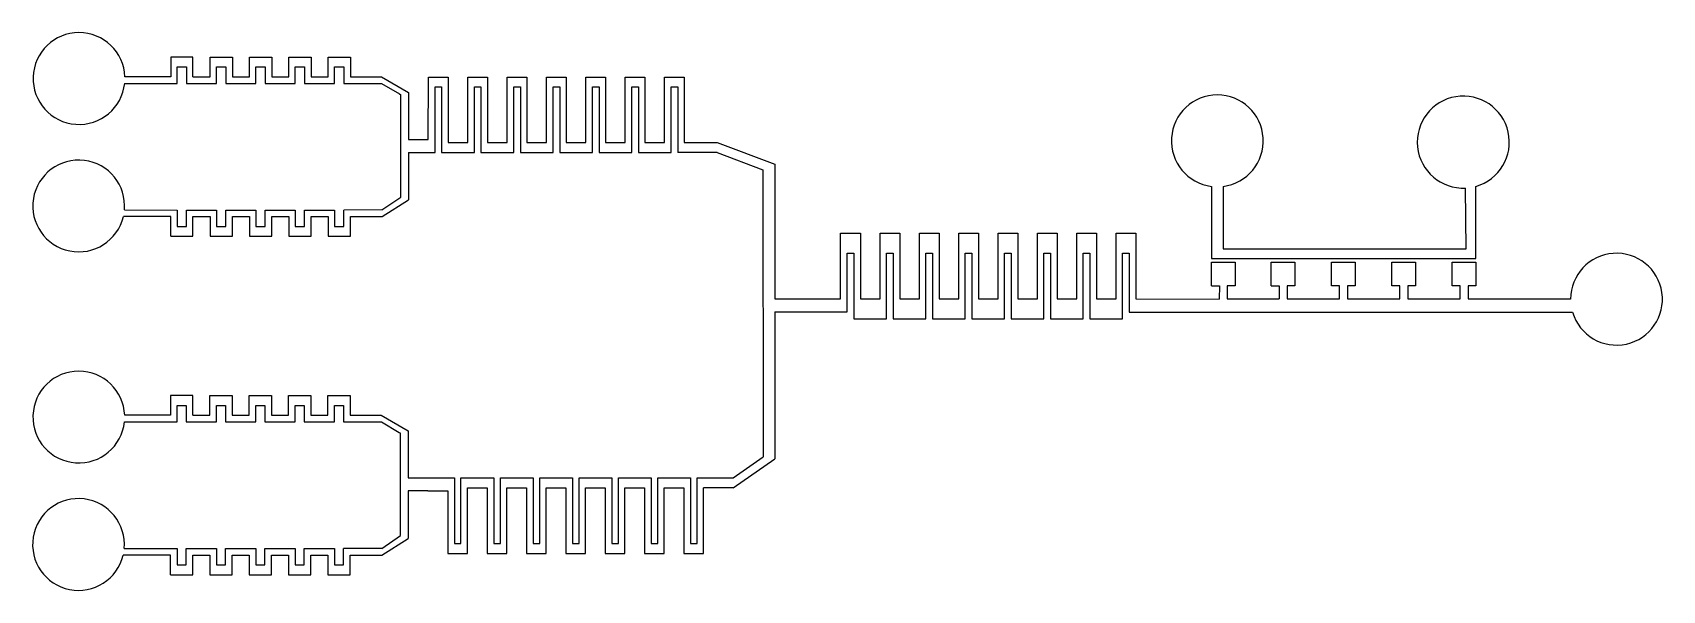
# Model space of a CAD drawing. Header units: millimetres. Extents: x 2670.2 to 2695, y 1771.4 to 1779.9.
import ezdxf

# ---------------------------------------------------------------- set-up
doc = ezdxf.new("R2010")
doc.units = ezdxf.units.MM

msp = doc.modelspace()

# ---------------------------------------------------------------- linework, layer by layer
for p, q in [((2672.63, 1779.5), (2672.29, 1779.5)), ((2672.29, 1779.5), (2672.29, 1779.2)), ((2672.39, 1779.1), (2672.39, 1779.35)), ((2672.39, 1779.35), (2672.53, 1779.35)), ((2672.53, 1779.35), (2672.53, 1779.1)), ((2672.63, 1779.2), (2672.63, 1779.5)), ((2672.89, 1779.2), (2672.89, 1779.5)), ((2672.89, 1779.5), (2673.23, 1779.5)), ((2672.99, 1779.1), (2672.99, 1779.35)), ((2672.99, 1779.35), (2673.13, 1779.35)), ((2673.13, 1779.35), (2673.13, 1779.1)), ((2673.23, 1779.5), (2673.23, 1779.2)), ((2673.49, 1779.2), (2673.49, 1779.5)), ((2673.49, 1779.5), (2673.83, 1779.5)), ((2673.59, 1779.1), (2673.59, 1779.35)), ((2673.59, 1779.35), (2673.73, 1779.35)), ((2673.73, 1779.35), (2673.73, 1779.1)), ((2673.83, 1779.5), (2673.83, 1779.2)), ((2674.09, 1779.2), (2674.09, 1779.5)), ((2674.09, 1779.5), (2674.43, 1779.5)), ((2674.19, 1779.1), (2674.19, 1779.35)), ((2674.19, 1779.35), (2674.33, 1779.35)), ((2674.33, 1779.35), (2674.33, 1779.1)), ((2674.43, 1779.5), (2674.43, 1779.2)), ((2674.69, 1779.2), (2674.69, 1779.5)), ((2674.69, 1779.5), (2675.03, 1779.5)), ((2674.79, 1779.1), (2674.79, 1779.35)), ((2674.79, 1779.35), (2674.93, 1779.35)), ((2674.93, 1779.35), (2674.93, 1779.1)), ((2675.03, 1779.5), (2675.03, 1779.2)), ((2671.588, 1779.1), (2672.39, 1779.1)), ((2671.588, 1779.1), (2671.588, 1779.1)), ((2671.592, 1779.2), (2671.591, 1779.2)), ((2672.29, 1779.2), (2671.592, 1779.2)), ((2672.53, 1779.1), (2672.99, 1779.1)), ((2672.63, 1779.2), (2672.89, 1779.2)), ((2673.13, 1779.1), (2673.59, 1779.1)), ((2673.23, 1779.2), (2673.49, 1779.2)), ((2673.73, 1779.1), (2674.19, 1779.1)), ((2673.83, 1779.2), (2674.09, 1779.2)), ((2674.33, 1779.1), (2674.79, 1779.1)), ((2674.43, 1779.2), (2674.69, 1779.2)), ((2674.93, 1779.1), (2675.507, 1779.1)), ((2675.03, 1779.2), (2675.505, 1779.2)), ((2675.505, 1779.2), (2675.915, 1778.961)), ((2675.507, 1779.1), (2675.777, 1778.939)), ((2676.215, 1778.246), (2676.222, 1779.196)), ((2676.222, 1779.196), (2676.522, 1779.196)), ((2676.522, 1779.196), (2676.522, 1778.196)), ((2676.822, 1778.196), (2676.822, 1779.196)), ((2676.822, 1779.196), (2677.122, 1779.196)), ((2677.122, 1779.196), (2677.122, 1778.196)), ((2677.422, 1778.196), (2677.422, 1779.196)), ((2677.422, 1779.196), (2677.722, 1779.196)), ((2677.722, 1779.196), (2677.722, 1778.196)), ((2678.022, 1778.196), (2678.022, 1779.196)), ((2678.022, 1779.196), (2678.322, 1779.196)), ((2678.322, 1779.196), (2678.322, 1778.196)), ((2678.622, 1778.196), (2678.622, 1779.196)), ((2678.622, 1779.196), (2678.922, 1779.196)), ((2678.922, 1779.196), (2678.922, 1778.196)), ((2679.222, 1778.196), (2679.222, 1779.196)), ((2679.222, 1779.196), (2679.522, 1779.196)), ((2679.522, 1779.196), (2679.522, 1778.196)), ((2679.822, 1778.196), (2679.822, 1779.196)), ((2679.822, 1779.196), (2680.122, 1779.196)), ((2680.122, 1779.196), (2680.122, 1778.196)), ((2675.777, 1778.939), (2675.799, 1778.926)), ((2675.799, 1778.885), (2675.799, 1778.926)), ((2675.799, 1777.366), (2675.799, 1778.885)), ((2675.915, 1778.961), (2675.915, 1778.246)), ((2676.322, 1778.046), (2676.322, 1779.046)), ((2676.322, 1779.046), (2676.422, 1779.046)), ((2676.422, 1779.046), (2676.422, 1778.046)), ((2676.922, 1778.046), (2676.922, 1779.046)), ((2676.922, 1779.046), (2677.022, 1779.046)), ((2677.022, 1779.046), (2677.022, 1778.046)), ((2677.522, 1778.046), (2677.522, 1779.046)), ((2677.522, 1779.046), (2677.622, 1779.046)), ((2677.622, 1779.046), (2677.622, 1778.046)), ((2678.122, 1778.046), (2678.122, 1779.046)), ((2678.122, 1779.046), (2678.222, 1779.046)), ((2678.222, 1779.046), (2678.222, 1778.046)), ((2678.722, 1778.046), (2678.722, 1779.046)), ((2678.722, 1779.046), (2678.822, 1779.046)), ((2678.822, 1779.046), (2678.822, 1778.046)), ((2679.322, 1778.046), (2679.322, 1779.046)), ((2679.322, 1779.046), (2679.422, 1779.046)), ((2679.422, 1779.046), (2679.422, 1778.046)), ((2679.922, 1778.046), (2679.922, 1779.046)), ((2679.922, 1779.046), (2680.022, 1779.046)), ((2680.022, 1779.046), (2680.022, 1778.046)), ((2675.915, 1778.246), (2676.215, 1778.246)), ((2676.522, 1778.196), (2676.822, 1778.196)), ((2677.122, 1778.196), (2677.422, 1778.196)), ((2677.722, 1778.196), (2678.022, 1778.196)), ((2678.322, 1778.196), (2678.622, 1778.196)), ((2678.922, 1778.196), (2679.222, 1778.196)), ((2679.522, 1778.196), (2679.822, 1778.196)), ((2680.122, 1778.196), (2680.622, 1778.196)), ((2680.622, 1778.196), (2681.502, 1777.866)), ((2675.915, 1778.046), (2675.915, 1777.331)), ((2675.915, 1778.046), (2676.322, 1778.046)), ((2676.422, 1778.046), (2676.922, 1778.046)), ((2677.022, 1778.046), (2677.522, 1778.046)), ((2677.622, 1778.046), (2678.122, 1778.046)), ((2678.222, 1778.046), (2678.722, 1778.046)), ((2678.822, 1778.046), (2679.322, 1778.046)), ((2679.422, 1778.046), (2679.922, 1778.046)), ((2680.622, 1778.046), (2680.022, 1778.046)), ((2680.622, 1778.046), (2681.322, 1777.78)), ((2681.502, 1777.866), (2681.502, 1775.816)), ((2681.322, 1777.78), (2681.327, 1773.584)), ((2675.511, 1777.171), (2675.799, 1777.366)), ((2688.163, 1777.528), (2688.163, 1776.428)), ((2688.34, 1777.528), (2688.34, 1776.578)), ((2692.047, 1776.578), (2692.037, 1777.502)), ((2692.194, 1776.428), (2692.194, 1777.528)), ((2671.584, 1777.169), (2672.39, 1777.168)), ((2671.584, 1777.169), (2671.584, 1777.169)), ((2671.584, 1777.169), (2671.585, 1777.169)), ((2672.39, 1777.168), (2672.39, 1776.918)), ((2672.53, 1776.918), (2672.53, 1777.168)), ((2672.53, 1777.168), (2672.99, 1777.168)), ((2672.99, 1777.168), (2672.99, 1776.918)), ((2673.13, 1776.918), (2673.13, 1777.168)), ((2673.13, 1777.168), (2673.59, 1777.168)), ((2673.59, 1777.168), (2673.59, 1776.918)), ((2673.73, 1776.918), (2673.73, 1777.168)), ((2673.73, 1777.168), (2674.19, 1777.168)), ((2674.19, 1777.168), (2674.19, 1776.918)), ((2674.33, 1776.918), (2674.33, 1777.168)), ((2674.33, 1777.168), (2674.79, 1777.168)), ((2674.79, 1777.168), (2674.79, 1776.918)), ((2675.511, 1777.171), (2674.93, 1777.168)), ((2674.93, 1776.918), (2674.93, 1777.168)), ((2675.514, 1777.068), (2675.915, 1777.321)), ((2675.915, 1777.331), (2675.915, 1777.321)), ((2672.29, 1777.068), (2671.568, 1777.068)), ((2672.29, 1776.768), (2672.29, 1777.068)), ((2672.39, 1776.918), (2672.53, 1776.918)), ((2672.63, 1776.768), (2672.63, 1777.068)), ((2672.63, 1777.068), (2672.89, 1777.068)), ((2672.89, 1777.068), (2672.89, 1776.768)), ((2672.99, 1776.918), (2673.13, 1776.918)), ((2673.23, 1776.768), (2673.23, 1777.068)), ((2673.23, 1777.068), (2673.49, 1777.068)), ((2673.49, 1777.068), (2673.49, 1776.768)), ((2673.59, 1776.918), (2673.73, 1776.918)), ((2673.83, 1776.768), (2673.83, 1777.068)), ((2673.83, 1777.068), (2674.09, 1777.068)), ((2674.09, 1777.068), (2674.09, 1776.768)), ((2674.19, 1776.918), (2674.33, 1776.918)), ((2674.43, 1776.768), (2674.43, 1777.068)), ((2674.43, 1777.068), (2674.69, 1777.068)), ((2674.69, 1777.068), (2674.69, 1776.768)), ((2674.79, 1776.918), (2674.93, 1776.918)), ((2675.03, 1776.768), (2675.03, 1777.068)), ((2675.03, 1777.068), (2675.514, 1777.068)), ((2672.29, 1776.768), (2672.63, 1776.768)), ((2672.89, 1776.768), (2673.23, 1776.768)), ((2673.49, 1776.768), (2673.83, 1776.768)), ((2674.09, 1776.768), (2674.43, 1776.768)), ((2674.69, 1776.768), (2675.03, 1776.768)), ((2682.507, 1775.815), (2682.507, 1776.815)), ((2682.507, 1776.815), (2682.807, 1776.815)), ((2682.807, 1776.815), (2682.807, 1775.815)), ((2683.107, 1775.815), (2683.107, 1776.815)), ((2683.107, 1776.815), (2683.407, 1776.815)), ((2683.407, 1776.815), (2683.407, 1775.815)), ((2683.707, 1775.815), (2683.707, 1776.815)), ((2683.707, 1776.815), (2684.007, 1776.815)), ((2684.007, 1776.815), (2684.007, 1775.815)), ((2684.307, 1775.815), (2684.307, 1776.815)), ((2684.307, 1776.815), (2684.607, 1776.815)), ((2684.607, 1776.815), (2684.607, 1775.815)), ((2684.907, 1775.815), (2684.907, 1776.815)), ((2684.907, 1776.815), (2685.207, 1776.815)), ((2685.207, 1776.815), (2685.207, 1775.815)), ((2685.507, 1775.815), (2685.507, 1776.815)), ((2685.507, 1776.815), (2685.807, 1776.815)), ((2685.807, 1776.815), (2685.807, 1775.815)), ((2686.107, 1775.815), (2686.107, 1776.815)), ((2686.107, 1776.815), (2686.407, 1776.815)), ((2686.407, 1776.815), (2686.407, 1775.815)), ((2686.707, 1775.815), (2686.707, 1776.815)), ((2686.707, 1776.815), (2687.007, 1776.815)), ((2687.007, 1776.815), (2687.007, 1775.815)), ((2682.607, 1776.508), (2682.707, 1776.508)), ((2682.607, 1775.616), (2682.607, 1776.508)), ((2682.707, 1776.508), (2682.707, 1775.508)), ((2683.207, 1775.508), (2683.207, 1776.508)), ((2683.207, 1776.508), (2683.307, 1776.508)), ((2683.307, 1776.508), (2683.307, 1775.508)), ((2683.807, 1775.508), (2683.807, 1776.508)), ((2683.807, 1776.508), (2683.907, 1776.508)), ((2683.907, 1776.508), (2683.907, 1775.508)), ((2684.407, 1775.508), (2684.407, 1776.508)), ((2684.407, 1776.508), (2684.507, 1776.508)), ((2684.507, 1776.508), (2684.507, 1775.508)), ((2685.007, 1775.508), (2685.007, 1776.508)), ((2685.007, 1776.508), (2685.107, 1776.508)), ((2685.107, 1776.508), (2685.107, 1775.508)), ((2685.607, 1775.508), (2685.607, 1776.508)), ((2685.607, 1776.508), (2685.707, 1776.508)), ((2685.707, 1776.508), (2685.707, 1775.508)), ((2686.207, 1775.508), (2686.207, 1776.508)), ((2686.207, 1776.508), (2686.307, 1776.508)), ((2686.307, 1776.508), (2686.307, 1775.508)), ((2686.807, 1775.508), (2686.807, 1776.508)), ((2686.807, 1776.508), (2686.907, 1776.508)), ((2686.907, 1776.508), (2686.907, 1775.608)), ((2688.163, 1776.428), (2692.194, 1776.428)), ((2688.163, 1776.011), (2688.163, 1776.371)), ((2688.163, 1776.371), (2688.523, 1776.371)), ((2688.34, 1776.578), (2692.047, 1776.578)), ((2688.523, 1776.371), (2688.523, 1776.011)), ((2689.074, 1776.011), (2689.074, 1776.371)), ((2689.074, 1776.371), (2689.434, 1776.371)), ((2689.434, 1776.371), (2689.434, 1776.011)), ((2689.994, 1776.011), (2689.994, 1776.371)), ((2689.994, 1776.371), (2690.354, 1776.371)), ((2690.354, 1776.371), (2690.354, 1776.011)), ((2690.914, 1776.011), (2690.914, 1776.371)), ((2690.914, 1776.371), (2691.274, 1776.371)), ((2691.274, 1776.371), (2691.274, 1776.011)), ((2691.834, 1776.011), (2691.834, 1776.371)), ((2691.834, 1776.371), (2692.194, 1776.371)), ((2692.194, 1776.371), (2692.194, 1776.011)), ((2688.163, 1776.011), (2688.283, 1776.011)), ((2688.283, 1776.011), (2688.279, 1775.809)), ((2688.523, 1776.011), (2688.403, 1776.011)), ((2688.403, 1776.011), (2688.403, 1775.811)), ((2689.074, 1776.011), (2689.194, 1776.011)), ((2689.194, 1776.011), (2689.194, 1775.811)), ((2689.434, 1776.011), (2689.314, 1776.011)), ((2689.314, 1776.011), (2689.314, 1775.811)), ((2690.114, 1776.011), (2689.994, 1776.011)), ((2690.114, 1775.811), (2690.114, 1776.011)), ((2690.354, 1776.011), (2690.234, 1776.011)), ((2690.234, 1776.011), (2690.234, 1775.811)), ((2691.034, 1776.011), (2690.914, 1776.011)), ((2691.034, 1775.811), (2691.034, 1776.011)), ((2691.274, 1776.011), (2691.154, 1776.011)), ((2691.154, 1776.011), (2691.154, 1775.811)), ((2691.954, 1776.011), (2691.834, 1776.011)), ((2691.954, 1775.811), (2691.954, 1776.011)), ((2692.194, 1776.011), (2692.074, 1776.011)), ((2692.074, 1776.011), (2692.074, 1775.811)), ((2681.502, 1775.816), (2682.507, 1775.815)), ((2681.502, 1775.616), (2681.502, 1773.634)), ((2681.502, 1775.616), (2682.607, 1775.616)), ((2682.807, 1775.815), (2683.107, 1775.815)), ((2683.407, 1775.815), (2683.707, 1775.815)), ((2684.007, 1775.815), (2684.307, 1775.815)), ((2684.607, 1775.815), (2684.907, 1775.815)), ((2685.207, 1775.815), (2685.507, 1775.815)), ((2685.807, 1775.815), (2686.107, 1775.815)), ((2686.407, 1775.815), (2686.707, 1775.815)), ((2687.007, 1775.815), (2688.279, 1775.809)), ((2688.403, 1775.811), (2689.194, 1775.811)), ((2689.314, 1775.811), (2690.114, 1775.811)), ((2690.234, 1775.811), (2691.034, 1775.811)), ((2691.154, 1775.811), (2691.954, 1775.811)), ((2692.074, 1775.811), (2693.639, 1775.811)), ((2682.707, 1775.508), (2683.207, 1775.508)), ((2683.307, 1775.508), (2683.807, 1775.508)), ((2683.907, 1775.508), (2684.407, 1775.508)), ((2684.507, 1775.508), (2685.007, 1775.508)), ((2685.107, 1775.508), (2685.607, 1775.508)), ((2685.707, 1775.508), (2686.207, 1775.508)), ((2686.307, 1775.508), (2686.807, 1775.508)), ((2686.907, 1775.608), (2693.668, 1775.608)), ((2672.627, 1774.337), (2672.287, 1774.337)), ((2672.287, 1774.337), (2672.287, 1774.037)), ((2672.387, 1773.937), (2672.387, 1774.187)), ((2672.387, 1774.187), (2672.527, 1774.187)), ((2672.527, 1774.187), (2672.527, 1773.937)), ((2672.627, 1774.037), (2672.627, 1774.337)), ((2672.887, 1774.037), (2672.887, 1774.337)), ((2672.887, 1774.337), (2673.227, 1774.337)), ((2672.987, 1773.937), (2672.987, 1774.187)), ((2672.987, 1774.187), (2673.127, 1774.187)), ((2673.127, 1774.187), (2673.127, 1773.937)), ((2673.227, 1774.337), (2673.227, 1774.037)), ((2673.487, 1774.037), (2673.487, 1774.337)), ((2673.487, 1774.337), (2673.827, 1774.337)), ((2673.587, 1773.937), (2673.587, 1774.187)), ((2673.587, 1774.187), (2673.727, 1774.187)), ((2673.727, 1774.187), (2673.727, 1773.937)), ((2673.827, 1774.337), (2673.827, 1774.037)), ((2674.087, 1774.037), (2674.087, 1774.337)), ((2674.087, 1774.337), (2674.427, 1774.337)), ((2674.187, 1773.937), (2674.187, 1774.187)), ((2674.187, 1774.187), (2674.327, 1774.187)), ((2674.327, 1774.187), (2674.327, 1773.937)), ((2674.427, 1774.337), (2674.427, 1774.037)), ((2674.687, 1774.037), (2674.687, 1774.337)), ((2674.687, 1774.337), (2675.027, 1774.337)), ((2674.787, 1773.937), (2674.787, 1774.187)), ((2674.787, 1774.187), (2674.927, 1774.187)), ((2674.927, 1774.187), (2674.927, 1773.937)), ((2675.027, 1774.337), (2675.027, 1774.037)), ((2671.585, 1773.937), (2672.387, 1773.937)), ((2671.585, 1773.937), (2671.585, 1773.937)), ((2672.287, 1774.037), (2671.589, 1774.037)), ((2671.589, 1774.037), (2671.589, 1774.037)), ((2672.527, 1773.937), (2672.987, 1773.937)), ((2672.627, 1774.037), (2672.887, 1774.037)), ((2673.127, 1773.937), (2673.587, 1773.937)), ((2673.227, 1774.037), (2673.487, 1774.037)), ((2673.727, 1773.937), (2674.187, 1773.937)), ((2673.827, 1774.037), (2674.087, 1774.037)), ((2674.327, 1773.937), (2674.787, 1773.937)), ((2674.427, 1774.037), (2674.687, 1774.037)), ((2674.927, 1773.937), (2675.504, 1773.937)), ((2675.027, 1774.037), (2675.502, 1774.037)), ((2675.502, 1774.037), (2675.913, 1773.798)), ((2675.504, 1773.937), (2675.775, 1773.776)), ((2675.775, 1773.776), (2675.797, 1773.763)), ((2675.797, 1773.722), (2675.797, 1773.763)), ((2675.797, 1772.203), (2675.797, 1773.722)), ((2675.913, 1773.798), (2675.913, 1773.083)), ((2681.502, 1773.634), (2681.502, 1773.375)), ((2680.867, 1773.082), (2681.327, 1773.402)), ((2681.327, 1773.584), (2681.327, 1773.402)), ((2680.867, 1772.932), (2681.502, 1773.375)), ((2675.913, 1773.083), (2676.617, 1773.082)), ((2676.213, 1772.883), (2675.913, 1772.883)), ((2675.913, 1772.883), (2675.913, 1772.158)), ((2676.213, 1772.883), (2676.517, 1772.883)), ((2676.517, 1772.883), (2676.517, 1771.932)), ((2676.617, 1773.082), (2676.617, 1772.082)), ((2676.717, 1772.082), (2676.717, 1773.082)), ((2676.717, 1773.082), (2677.217, 1773.082)), ((2676.817, 1771.932), (2676.817, 1772.932)), ((2676.817, 1772.932), (2677.117, 1772.932)), ((2677.117, 1772.932), (2677.117, 1771.932)), ((2677.217, 1773.082), (2677.217, 1772.082)), ((2677.317, 1772.082), (2677.317, 1773.082)), ((2677.317, 1773.082), (2677.817, 1773.082)), ((2677.417, 1771.932), (2677.417, 1772.932)), ((2677.417, 1772.932), (2677.717, 1772.932)), ((2677.717, 1772.932), (2677.717, 1771.932)), ((2677.817, 1773.082), (2677.817, 1772.082)), ((2677.917, 1772.082), (2677.917, 1773.082)), ((2677.917, 1773.082), (2678.417, 1773.082)), ((2678.017, 1771.932), (2678.017, 1772.932)), ((2678.017, 1772.932), (2678.317, 1772.932)), ((2678.317, 1772.932), (2678.317, 1771.932)), ((2678.417, 1773.082), (2678.417, 1772.082)), ((2678.517, 1772.082), (2678.517, 1773.082)), ((2678.517, 1773.082), (2679.017, 1773.082)), ((2678.617, 1771.932), (2678.617, 1772.932)), ((2678.617, 1772.932), (2678.917, 1772.932)), ((2678.917, 1772.932), (2678.917, 1771.932)), ((2679.017, 1773.082), (2679.017, 1772.082)), ((2679.117, 1772.082), (2679.117, 1773.082)), ((2679.117, 1773.082), (2679.617, 1773.082)), ((2679.217, 1771.932), (2679.217, 1772.932)), ((2679.217, 1772.932), (2679.517, 1772.932)), ((2679.517, 1772.932), (2679.517, 1771.932)), ((2679.617, 1773.082), (2679.617, 1772.082)), ((2679.717, 1772.082), (2679.717, 1773.082)), ((2679.717, 1773.082), (2680.217, 1773.082)), ((2679.817, 1771.932), (2679.817, 1772.932)), ((2679.817, 1772.932), (2680.117, 1772.932)), ((2680.117, 1772.932), (2680.117, 1771.932)), ((2680.217, 1773.082), (2680.217, 1772.082)), ((2680.317, 1772.082), (2680.317, 1773.082)), ((2680.317, 1773.082), (2680.867, 1773.082)), ((2680.417, 1771.932), (2680.417, 1772.932)), ((2680.867, 1772.932), (2680.417, 1772.932)), ((2675.509, 1772.008), (2675.797, 1772.203)), ((2675.511, 1771.905), (2675.913, 1772.158)), ((2672.287, 1771.905), (2671.565, 1771.905)), ((2671.581, 1772.006), (2672.387, 1772.005)), ((2671.581, 1772.006), (2671.581, 1772.006)), ((2671.581, 1772.006), (2671.582, 1772.006)), ((2672.287, 1771.605), (2672.287, 1771.905)), ((2672.387, 1772.005), (2672.387, 1771.755)), ((2672.527, 1771.755), (2672.527, 1772.005)), ((2672.527, 1772.005), (2672.987, 1772.005)), ((2672.627, 1771.605), (2672.627, 1771.905)), ((2672.627, 1771.905), (2672.887, 1771.905)), ((2672.887, 1771.905), (2672.887, 1771.605)), ((2672.987, 1772.005), (2672.987, 1771.755)), ((2673.127, 1771.755), (2673.127, 1772.005)), ((2673.127, 1772.005), (2673.587, 1772.005)), ((2673.227, 1771.605), (2673.227, 1771.905)), ((2673.227, 1771.905), (2673.487, 1771.905)), ((2673.487, 1771.905), (2673.487, 1771.605)), ((2673.587, 1772.005), (2673.587, 1771.755)), ((2673.727, 1771.755), (2673.727, 1772.005)), ((2673.727, 1772.005), (2674.187, 1772.005)), ((2673.827, 1771.605), (2673.827, 1771.905)), ((2673.827, 1771.905), (2674.087, 1771.905)), ((2674.087, 1771.905), (2674.087, 1771.605)), ((2674.187, 1772.005), (2674.187, 1771.755)), ((2674.327, 1771.755), (2674.327, 1772.005)), ((2674.327, 1772.005), (2674.787, 1772.005)), ((2674.427, 1771.605), (2674.427, 1771.905)), ((2674.427, 1771.905), (2674.687, 1771.905)), ((2674.687, 1771.905), (2674.687, 1771.605)), ((2674.787, 1772.005), (2674.787, 1771.755)), ((2675.509, 1772.008), (2674.927, 1772.005)), ((2674.927, 1771.755), (2674.927, 1772.005)), ((2675.027, 1771.605), (2675.027, 1771.905)), ((2675.027, 1771.905), (2675.511, 1771.905)), ((2676.517, 1771.932), (2676.817, 1771.932)), ((2676.617, 1772.082), (2676.717, 1772.082)), ((2677.117, 1771.932), (2677.417, 1771.932)), ((2677.217, 1772.082), (2677.317, 1772.082)), ((2677.717, 1771.932), (2678.017, 1771.932)), ((2677.817, 1772.082), (2677.917, 1772.082)), ((2678.317, 1771.932), (2678.617, 1771.932)), ((2678.417, 1772.082), (2678.517, 1772.082)), ((2678.917, 1771.932), (2679.217, 1771.932)), ((2679.017, 1772.082), (2679.117, 1772.082)), ((2679.517, 1771.932), (2679.817, 1771.932)), ((2679.617, 1772.082), (2679.717, 1772.082)), ((2680.117, 1771.932), (2680.417, 1771.932)), ((2680.217, 1772.082), (2680.317, 1772.082)), ((2672.387, 1771.755), (2672.527, 1771.755)), ((2672.987, 1771.755), (2673.127, 1771.755)), ((2673.587, 1771.755), (2673.727, 1771.755)), ((2674.187, 1771.755), (2674.327, 1771.755)), ((2674.787, 1771.755), (2674.927, 1771.755)), ((2672.287, 1771.605), (2672.627, 1771.605)), ((2672.887, 1771.605), (2673.227, 1771.605)), ((2673.487, 1771.605), (2673.827, 1771.605)), ((2674.087, 1771.605), (2674.427, 1771.605)), ((2674.687, 1771.605), (2675.027, 1771.605))]:
    msp.add_line(p, q)
for centre, radius, start, end in [((2670.892, 1779.174), 0.7, 2.1337, 353.9368), ((2688.251, 1778.223), 0.7, 277.2908, 262.752), ((2692.002, 1778.204), 0.702, 285.8312, 272.7991), ((2670.887, 1777.23), 0.7, 355.0394, 346.6403), ((2694.339, 1775.808), 0.7, 196.6063, 179.8644), ((2670.889, 1774.011), 0.7, 2.1337, 353.9368), ((2670.884, 1772.067), 0.7, 355.0394, 346.6403)]:
    msp.add_arc(centre, radius, start, end)

doc.saveas('drawing.dxf')
